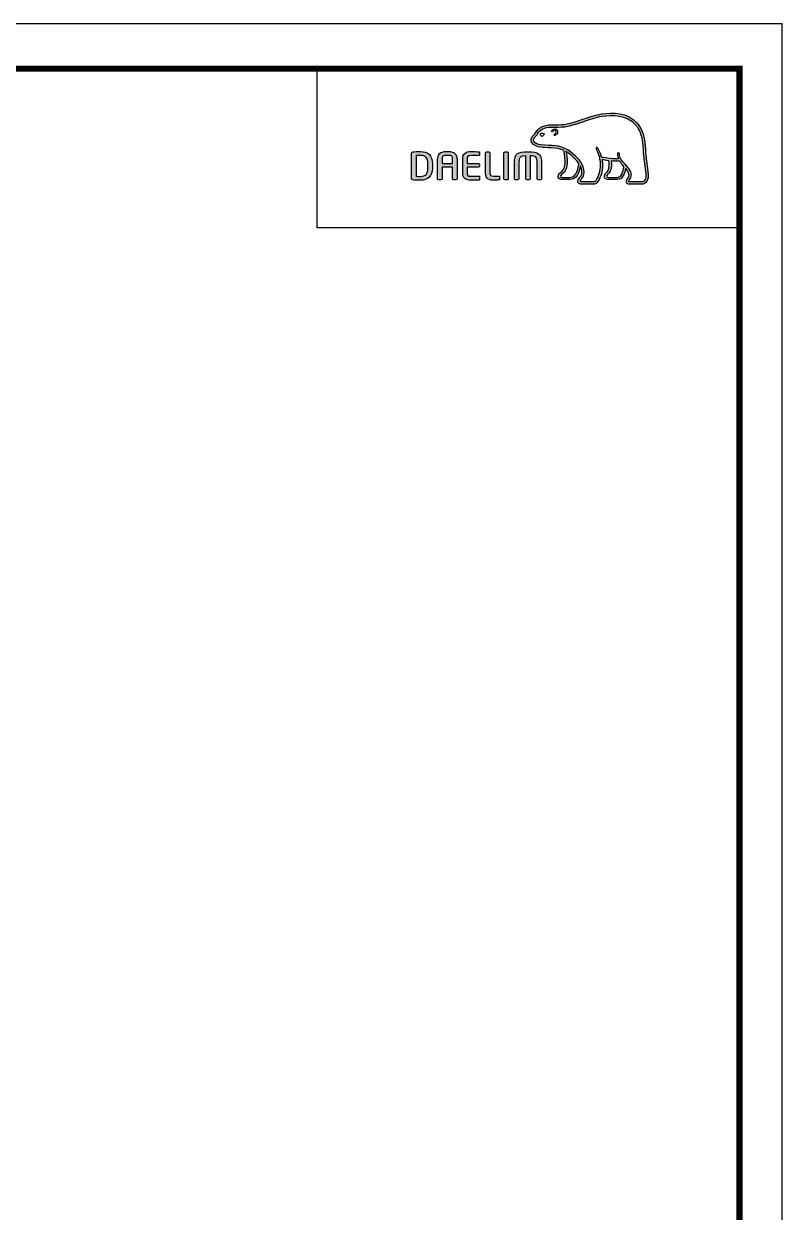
# Model space of a CAD drawing. Extents: x 2752 to 4118, y -1 to 999.
# Drawn here: x 3726 to 4118, y 386 to 999 of the extents above; entities that cross this region are included whole.
import ezdxf

# ---------------------------------------------------------------- set-up
doc = ezdxf.new("R2010")
doc.units = 0
doc.header["$LTSCALE"] = 10
doc.header["$MEASUREMENT"] = 0
doc.layers.get('0').update_dxf_attribs({"linetype": 'CONTINUOUS'})
doc.layers.add('레이어 1', color=7, linetype='CONTINUOUS')

msp = doc.modelspace()

# ---------------------------------------------------------------- hatches: boundary and pattern name
at = {"layer": '레이어 1'}
h = msp.add_hatch(color=5, dxfattribs=at)
h.dxf.hatch_style = 1
edge = h.paths.add_edge_path(flags=16)
edge.add_spline(control_points=[(4046.26, 918.43), (4045.67, 917.77), (4044.92, 917.77), (4044.89, 917.77), (4044.89, 917.77), (4038.9, 917.77), (4038.9, 917.77), (4038.68, 917.77), (4038.51, 917.82), (4038.41, 917.93), (4038.31, 918.02), (4038.27, 918.15), (4038.27, 918.32), (4038.27, 918.66), (4038.52, 918.97), (4038.78, 919.3), (4039.02, 919.61), (4039.25, 919.91), (4039.38, 920.27), (4039.71, 921.15), (4039.68, 922.09), (4039.28, 922.92), (4038.58, 924.42), (4037.53, 925.6), (4036.51, 926.74), (4036.51, 926.74), (4036.17, 927.12), (4036.17, 927.12), (4034.85, 928.59), (4033.48, 930.11), (4033.37, 932.18), (4033.35, 932.59), (4033.16, 932.83), (4032.9, 932.82), (4032.9, 932.82), (4032.51, 932.64), (4032.5, 932.64), (4032.4, 932.52), (4032.34, 932.35), (4032.34, 932.15), (4032.34, 932.15), (4032.34, 932.08), (4032.34, 932.08), (4032.4, 931.34), (4032.57, 930.6), (4032.89, 929.84), (4032.89, 929.84), (4032.92, 929.77), (4032.92, 929.77), (4032.92, 929.77), (4032.84, 929.76), (4032.84, 929.76), (4028.99, 929.61), (4025.23, 930.34), (4024.12, 930.6), (4023.44, 933.35), (4022.33, 935.17), (4022.28, 935.25), (4022.19, 935.39), (4022.06, 935.5), (4021.92, 935.54), (4021.92, 935.54), (4021.6, 935.49), (4021.56, 935.49), (4021.53, 935.45), (4021.48, 935.37), (4021.35, 935.2), (4021.35, 935.2), (4021.34, 935.07), (4021.34, 935.07), (4021.34, 935.07), (4021.44, 934.71), (4021.44, 934.71), (4021.52, 934.56), (4023.5, 931.11), (4023.5, 926.53), (4023.5, 923.7), (4022.75, 921.04), (4021.29, 918.61), (4020.94, 918.03), (4020.48, 917.77), (4019.79, 917.77), (4019.79, 917.77), (4013.89, 917.77), (4013.89, 917.77), (4013.7, 917.77), (4013.29, 917.91), (4013.29, 918.33), (4013.29, 918.57), (4013.51, 918.95), (4013.87, 919.36), (4016.33, 922.1), (4014.91, 926.37), (4012.55, 929.19), (4010.28, 931.91), (4006.56, 935.33), (4001.79, 936.18), (4000.1, 936.47), (3997.32, 936.64), (3995.07, 936.77), (3995.07, 936.77), (3992.8, 936.91), (3992.8, 936.91), (3991.64, 936.99), (3989.71, 937.71), (3989.13, 938.82), (3988.88, 939.28), (3988.91, 939.75), (3989.22, 940.28), (3989.41, 940.6), (3989.68, 940.88), (3990.02, 941.22), (3990.39, 941.6), (3990.78, 941.99), (3991.07, 942.5), (3991.07, 942.5), (3991.16, 942.66), (3991.16, 942.66), (3992.3, 944.84), (3994.65, 945.99), (3998.14, 946.09), (3998.14, 946.09), (4000.11, 946.11), (4000.11, 946.11), (4002.27, 946.12), (4004.73, 946.13), (4006.74, 946.57), (4009.57, 947.18), (4012.42, 948.15), (4014.92, 949), (4014.92, 949), (4015, 949.03), (4015, 949.03), (4018.1, 950.09), (4021.31, 951.18), (4024.59, 951.72), (4029.84, 952.59), (4037.04, 952.56), (4041.57, 947.47), (4043.67, 945.11), (4044.96, 941.87), (4045.4, 937.84), (4045.4, 937.84), (4045.39, 937.85), (4045.37, 937.86), (4045.41, 937.78), (4045.44, 937.33), (4045.63, 934.76), (4045.68, 933.53), (4045.74, 932.25), (4046.06, 929.88), (4046.06, 929.88), (4046.97, 921.96), (4046.97, 921.96), (4046.97, 921.96), (4047.03, 921), (4047.03, 921), (4047.03, 919.86), (4046.77, 919), (4046.26, 918.43)], knot_values=[0, 0, 0, 0, 1, 1, 1, 2, 2, 2, 3, 3, 3, 4, 4, 4, 5, 5, 5, 6, 6, 6, 7, 7, 7, 8, 8, 8, 9, 9, 9, 10, 10, 10, 11, 11, 11, 12, 12, 12, 13, 13, 13, 14, 14, 14, 15, 15, 15, 16, 16, 16, 17, 17, 17, 18, 18, 18, 19, 19, 19, 20, 20, 20, 21, 21, 21, 22, 22, 22, 23, 23, 23, 24, 24, 24, 25, 25, 25, 26, 26, 26, 27, 27, 27, 28, 28, 28, 29, 29, 29, 30, 30, 30, 31, 31, 31, 32, 32, 32, 33, 33, 33, 34, 34, 34, 35, 35, 35, 36, 36, 36, 37, 37, 37, 38, 38, 38, 39, 39, 39, 40, 40, 40, 41, 41, 41, 42, 42, 42, 43, 43, 43, 44, 44, 44, 45, 45, 45, 46, 46, 46, 47, 47, 47, 48, 48, 48, 49, 49, 49, 50, 50, 50, 51, 51, 51, 52, 52, 52, 53, 53, 53, 53], degree=3, periodic=0)
edge = h.paths.add_edge_path(flags=16)
edge.add_spline(control_points=[(4032.43, 920.14), (4032.43, 920.14), (4027.54, 920.14), (4027.54, 920.14), (4027.18, 920.14), (4026.9, 920.43), (4026.9, 920.8), (4026.9, 921.06), (4027.12, 921.38), (4027.33, 921.61), (4028.32, 922.56), (4029.34, 923.87), (4029.34, 926.35), (4029.34, 926.35), (4029.28, 927.48), (4029.28, 927.49), (4029.28, 927.49), (4029.1, 928.58), (4029.1, 928.58), (4029.1, 928.58), (4029.08, 928.65), (4029.08, 928.65), (4029.08, 928.65), (4029.16, 928.65), (4029.16, 928.65), (4030.07, 928.58), (4031.84, 928.48), (4033.53, 928.56), (4033.96, 927.88), (4034.65, 927), (4035.66, 925.83), (4035.62, 925.25), (4035.13, 920.14), (4032.43, 920.14)], knot_values=[0, 0, 0, 0, 1, 1, 1, 2, 2, 2, 3, 3, 3, 4, 4, 4, 5, 5, 5, 6, 6, 6, 7, 7, 7, 8, 8, 8, 9, 9, 9, 10, 10, 10, 11, 11, 11, 11], degree=3, periodic=0)
edge = h.paths.add_edge_path(flags=16)
edge.add_spline(control_points=[(4007.93, 920.14), (4007.93, 920.14), (4003.64, 920.14), (4003.64, 920.14), (4003.32, 920.14), (4002.97, 920.41), (4002.97, 920.8), (4002.97, 921.04), (4003.17, 921.33), (4003.54, 921.62), (4004.62, 922.49), (4006.26, 923.8), (4006.44, 927.41), (4006.44, 927.41), (4006.47, 928.39), (4006.47, 928.39), (4006.47, 929.93), (4006.12, 931.78), (4005.78, 933.44), (4005.78, 933.44), (4005.73, 933.6), (4005.73, 933.6), (4005.73, 933.6), (4005.87, 933.5), (4005.87, 933.5), (4006.51, 933.1), (4010.01, 930.73), (4012.49, 927.22), (4012.29, 925.57), (4011.35, 920.14), (4007.93, 920.14)], knot_values=[0, 0, 0, 0, 1, 1, 1, 2, 2, 2, 3, 3, 3, 4, 4, 4, 5, 5, 5, 6, 6, 6, 7, 7, 7, 8, 8, 8, 9, 9, 9, 10, 10, 10, 10], degree=3, periodic=0)
edge = h.paths.add_edge_path()
edge.add_spline(control_points=[(4048.18, 922.08), (4048.18, 922.09), (4047.27, 930.05), (4047.27, 930.05), (4046.94, 932.43), (4046.89, 933.69), (4046.85, 934.82), (4046.85, 934.82), (4046.62, 937.96), (4046.62, 937.96), (4046.14, 942.26), (4044.75, 945.73), (4042.48, 948.27), (4037.59, 953.77), (4029.94, 953.83), (4024.39, 952.92), (4020.98, 952.35), (4017.73, 951.24), (4014.58, 950.16), (4014.58, 950.16), (4014.48, 950.13), (4014.48, 950.13), (4012.02, 949.29), (4009.22, 948.33), (4006.48, 947.75), (4004.6, 947.35), (4002.24, 947.33), (4000.16, 947.32), (4000.16, 947.32), (3998.1, 947.29), (3998.1, 947.29), (3994.14, 947.2), (3991.44, 945.82), (3990.08, 943.22), (3990.08, 943.22), (3990.02, 943.11), (3990.02, 943.11), (3989.79, 942.71), (3989.46, 942.38), (3989.16, 942.08), (3988.83, 941.74), (3988.46, 941.37), (3988.17, 940.89), (3987.89, 940.41), (3987.74, 939.92), (3987.74, 939.43), (3987.74, 939.03), (3987.85, 938.63), (3988.05, 938.25), (3988.89, 936.66), (3991.29, 935.81), (3992.73, 935.7), (3992.73, 935.7), (3994.84, 935.57), (3994.89, 935.57), (3997, 935.45), (3999.89, 935.28), (4001.57, 934.98), (4002.56, 934.81), (4003.68, 934.45), (4004.71, 933.97), (4004.78, 933.7), (4005.32, 931.32), (4005.32, 928.39), (4005.32, 928.39), (4005.3, 927.46), (4005.3, 927.46), (4005.14, 924.37), (4003.8, 923.29), (4002.81, 922.5), (4002.71, 922.42), (4001.83, 921.69), (4001.77, 920.81), (4001.72, 920.32), (4001.86, 919.86), (4002.17, 919.54), (4002.49, 919.18), (4002.99, 919), (4003.64, 919), (4003.64, 919), (4007.93, 919), (4007.93, 919), (4011.13, 919), (4012.72, 922.46), (4013.2, 925.69), (4013.2, 925.69), (4013.21, 926.15), (4013.21, 926.15), (4013.21, 926.15), (4013.35, 925.92), (4013.35, 925.92), (4013.76, 925.01), (4014.01, 923.91), (4014.01, 923.09), (4014.01, 921.93), (4013.65, 920.92), (4012.97, 920.17), (4012.8, 920), (4011.94, 919.11), (4011.94, 918.22), (4011.94, 918.22), (4011.95, 918.07), (4011.95, 918.07), (4012.07, 917.03), (4012.92, 916.56), (4013.7, 916.56), (4013.7, 916.56), (4019.79, 916.56), (4019.79, 916.56), (4020.89, 916.56), (4021.77, 917.05), (4022.33, 917.99), (4023.88, 920.56), (4024.67, 923.35), (4024.67, 926.29), (4024.67, 927.21), (4024.58, 928.18), (4024.41, 929.2), (4024.41, 929.2), (4024.4, 929.28), (4024.4, 929.28), (4024.4, 929.28), (4024.48, 929.26), (4024.48, 929.26), (4025.21, 929.12), (4026.39, 928.92), (4027.85, 928.76), (4027.85, 928.76), (4027.89, 928.75), (4027.89, 928.75), (4027.89, 928.75), (4028.08, 927.64), (4028.08, 927.64), (4028.08, 927.64), (4028.13, 927.37), (4028.13, 927.37), (4028.13, 927.37), (4028.19, 926.38), (4028.19, 926.38), (4028.19, 924.01), (4027.11, 922.98), (4026.53, 922.43), (4026.52, 922.42), (4025.72, 921.6), (4025.63, 920.87), (4025.63, 920.87), (4025.6, 920.65), (4025.6, 920.65), (4025.6, 920.42), (4025.66, 919.97), (4026.06, 919.56), (4026.41, 919.19), (4026.96, 919), (4027.68, 919), (4027.68, 919), (4032.43, 919), (4032.43, 919), (4035.31, 919), (4036.17, 922.67), (4036.52, 924.72), (4036.52, 924.72), (4036.54, 924.93), (4036.54, 924.93), (4036.54, 924.93), (4036.65, 924.78), (4036.65, 924.78), (4037.32, 923.93), (4037.9, 922.99), (4038.18, 922.4), (4038.33, 922.09), (4038.41, 921.76), (4038.41, 921.42), (4038.41, 921.42), (4038.3, 920.73), (4038.3, 920.73), (4038.19, 920.36), (4037.94, 920.01), (4037.69, 919.68), (4037.32, 919.21), (4036.95, 918.71), (4036.95, 918.12), (4036.95, 918.12), (4036.98, 917.79), (4036.98, 917.79), (4037.15, 917), (4037.8, 916.56), (4038.79, 916.56), (4038.79, 916.56), (4044.88, 916.56), (4044.88, 916.56), (4045.02, 916.56), (4046.21, 916.59), (4047.14, 917.6), (4047.89, 918.4), (4048.25, 919.51), (4048.25, 920.98), (4048.25, 920.98), (4048.18, 922.08), (4048.18, 922.08)], knot_values=[0, 0, 0, 0, 1, 1, 1, 2, 2, 2, 3, 3, 3, 4, 4, 4, 5, 5, 5, 6, 6, 6, 7, 7, 7, 8, 8, 8, 9, 9, 9, 10, 10, 10, 11, 11, 11, 12, 12, 12, 13, 13, 13, 14, 14, 14, 15, 15, 15, 16, 16, 16, 17, 17, 17, 18, 18, 18, 19, 19, 19, 20, 20, 20, 21, 21, 21, 22, 22, 22, 23, 23, 23, 24, 24, 24, 25, 25, 25, 26, 26, 26, 27, 27, 27, 28, 28, 28, 29, 29, 29, 30, 30, 30, 31, 31, 31, 32, 32, 32, 33, 33, 33, 34, 34, 34, 35, 35, 35, 36, 36, 36, 37, 37, 37, 38, 38, 38, 39, 39, 39, 40, 40, 40, 41, 41, 41, 42, 42, 42, 43, 43, 43, 44, 44, 44, 45, 45, 45, 46, 46, 46, 47, 47, 47, 48, 48, 48, 49, 49, 49, 50, 50, 50, 51, 51, 51, 52, 52, 52, 53, 53, 53, 54, 54, 54, 55, 55, 55, 56, 56, 56, 57, 57, 57, 58, 58, 58, 59, 59, 59, 60, 60, 60, 61, 61, 61, 62, 62, 62, 63, 63, 63, 64, 64, 64, 65, 65, 65, 66, 66, 66, 66], degree=3, periodic=0)
edge = h.paths.add_edge_path(flags=0)
edge.add_spline(control_points=[(3992.62, 942.65), (3992.62, 942.65), (3993.51, 943.06), (3994.61, 942.63), (3994.61, 942.63), (3994.74, 942.57), (3994.57, 942.32), (3994.03, 941.6), (3993.51, 941.45), (3993.51, 941.45), (3993.51, 941.45), (3993.12, 941.31), (3992.91, 941.57), (3992.47, 942.08), (3992.46, 942.38), (3992.46, 942.38), (3992.46, 942.38), (3992.42, 942.6), (3992.62, 942.65)], knot_values=[0, 0, 0, 0, 1, 1, 1, 2, 2, 2, 3, 3, 3, 4, 4, 4, 5, 5, 5, 6, 6, 6, 6], degree=3, periodic=0)
edge = h.paths.add_edge_path(flags=0)
edge.add_spline(control_points=[(3998.48, 944.29), (3998.34, 944.14), (3998.33, 943.9), (3998.48, 943.77), (3998.61, 943.65), (3998.85, 943.68), (3998.98, 943.83), (3999.05, 943.9), (3999.78, 944.76), (4000.41, 944.32), (4000.64, 944.16), (4000.73, 943.92), (4000.7, 943.62), (4000.65, 943.14), (4000.23, 942.59), (3999.93, 942.4), (3999.77, 942.3), (3999.66, 942.08), (3999.74, 941.91), (3999.81, 941.74), (4000.03, 941.69), (4000.21, 941.77), (4000.74, 942.02), (4001.4, 942.86), (4001.49, 943.64), (4001.55, 944.19), (4001.3, 944.63), (4000.87, 944.93), (3999.93, 945.6), (3998.87, 944.71), (3998.48, 944.29)], knot_values=[0, 0, 0, 0, 1, 1, 1, 2, 2, 2, 3, 3, 3, 4, 4, 4, 5, 5, 5, 6, 6, 6, 7, 7, 7, 8, 8, 8, 9, 9, 9, 10, 10, 10, 10], degree=3, periodic=0)
edge = h.paths.add_edge_path(flags=0)
edge.add_spline(control_points=[(3998.36, 943.64), (3998.36, 943.64), (3998.36, 943.64), (3998.36, 943.64), (3998.36, 943.64), (3998.36, 943.64), (3998.36, 943.64)], knot_values=[0, 0, 0, 0, 1, 1, 1, 2, 2, 2, 2], degree=3, periodic=0)
h = msp.add_hatch(color=5, dxfattribs=at)
h.dxf.hatch_style = 2
edge = h.paths.add_edge_path()
edge.add_spline(control_points=[(3934.46, 924.8), (3934.46, 922.01), (3933.19, 920.66), (3930.58, 920.66), (3930.58, 920.66), (3928.79, 920.69), (3928.32, 920.7), (3928.32, 920.7), (3928.32, 931.37), (3928.32, 931.37), (3929.25, 931.46), (3930.56, 931.47), (3930.58, 931.47), (3933.26, 931.47), (3934.46, 930.2), (3934.46, 927.34), (3934.46, 927.34), (3934.46, 924.8), (3934.46, 924.8)], knot_values=[0, 0, 0, 0, 1, 1, 1, 2, 2, 2, 3, 3, 3, 4, 4, 4, 5, 5, 5, 6, 6, 6, 6], degree=3, periodic=0)
edge = h.paths.add_edge_path()
edge.add_spline(control_points=[(3930.58, 933.48), (3929.13, 933.48), (3927.25, 933.39), (3926.63, 933.29), (3926.24, 933.22), (3926, 932.93), (3926, 932.55), (3926, 932.55), (3926, 919.58), (3926, 919.58), (3926, 919.18), (3926.25, 918.9), (3926.65, 918.85), (3927.23, 918.75), (3929.11, 918.66), (3930.58, 918.66), (3934.62, 918.66), (3936.76, 920.78), (3936.76, 924.8), (3936.76, 924.8), (3936.76, 927.34), (3936.76, 927.34), (3936.76, 931.36), (3934.62, 933.48), (3930.58, 933.48)], knot_values=[0, 0, 0, 0, 1, 1, 1, 2, 2, 2, 3, 3, 3, 4, 4, 4, 5, 5, 5, 6, 6, 6, 7, 7, 7, 8, 8, 8, 8], degree=3, periodic=0)
h = msp.add_hatch(color=5, dxfattribs=at)
h.dxf.hatch_style = 2
edge = h.paths.add_edge_path()
edge.add_spline(control_points=[(3947.2, 927.36), (3947.2, 927.36), (3941.75, 927.36), (3941.75, 927.36), (3941.75, 927.56), (3941.75, 929.3), (3941.75, 929.3), (3941.75, 931.12), (3942.29, 931.43), (3943.91, 931.43), (3943.91, 931.43), (3945.04, 931.43), (3945.04, 931.43), (3946.66, 931.43), (3947.2, 931.12), (3947.2, 929.3), (3947.2, 929.3), (3947.2, 927.56), (3947.2, 927.36)], knot_values=[0, 0, 0, 0, 1, 1, 1, 2, 2, 2, 3, 3, 3, 4, 4, 4, 5, 5, 5, 6, 6, 6, 6], degree=3, periodic=0)
edge = h.paths.add_edge_path()
edge.add_spline(control_points=[(3945.04, 933.48), (3945.04, 933.48), (3943.91, 933.48), (3943.91, 933.48), (3940.82, 933.48), (3939.44, 932.19), (3939.44, 929.3), (3939.44, 929.3), (3939.44, 919.43), (3939.44, 919.43), (3939.44, 919.09), (3939.72, 918.79), (3940.05, 918.79), (3940.05, 918.79), (3941.13, 918.79), (3941.13, 918.79), (3941.52, 918.79), (3941.75, 919.12), (3941.75, 919.43), (3941.75, 919.43), (3941.75, 925.11), (3941.75, 925.33), (3941.75, 925.33), (3947.2, 925.33), (3947.2, 925.33), (3947.2, 925.11), (3947.2, 919.43), (3947.2, 919.43), (3947.2, 919.08), (3947.48, 918.79), (3947.83, 918.79), (3947.83, 918.79), (3948.89, 918.79), (3948.89, 918.79), (3949.27, 918.79), (3949.52, 919.12), (3949.52, 919.43), (3949.52, 919.43), (3949.52, 929.3), (3949.52, 929.3), (3949.52, 932.19), (3948.14, 933.48), (3945.04, 933.48)], knot_values=[0, 0, 0, 0, 1, 1, 1, 2, 2, 2, 3, 3, 3, 4, 4, 4, 5, 5, 5, 6, 6, 6, 7, 7, 7, 8, 8, 8, 9, 9, 9, 10, 10, 10, 11, 11, 11, 12, 12, 12, 13, 13, 13, 14, 14, 14, 14], degree=3, periodic=0)
h = msp.add_hatch(color=5, dxfattribs=at)
h.dxf.hatch_style = 2
edge = h.paths.add_edge_path()
edge.add_spline(control_points=[(3952.45, 929.7), (3952.45, 929.7), (3952.45, 922.44), (3952.45, 922.44), (3952.45, 919.89), (3953.9, 918.66), (3956.89, 918.66), (3958.21, 918.66), (3960.01, 918.68), (3960.72, 918.75), (3960.71, 918.75), (3961.07, 918.79), (3961.07, 918.79), (3961.07, 918.79), (3961.18, 918.8), (3961.18, 918.8), (3961.18, 918.8), (3961.18, 920.74), (3961.18, 920.74), (3961.18, 920.74), (3956.91, 920.74), (3956.91, 920.74), (3954.77, 920.74), (3954.77, 921.34), (3954.77, 922.44), (3954.77, 922.44), (3954.77, 925.13), (3954.77, 925.34), (3954.99, 925.34), (3960.51, 925.34), (3960.51, 925.34), (3960.87, 925.34), (3961.16, 925.63), (3961.16, 925.98), (3961.16, 925.98), (3961.16, 926.7), (3961.16, 926.7), (3961.16, 927.06), (3960.87, 927.34), (3960.51, 927.34), (3960.51, 927.34), (3954.99, 927.34), (3954.77, 927.34), (3954.77, 927.55), (3954.77, 929.7), (3954.77, 929.7), (3954.77, 930.8), (3954.77, 931.4), (3956.91, 931.4), (3956.91, 931.4), (3961.17, 931.38), (3961.17, 931.38), (3961.17, 931.38), (3961.17, 933.31), (3961.17, 933.31), (3961.17, 933.31), (3960.72, 933.36), (3960.72, 933.36), (3959.88, 933.44), (3957.96, 933.48), (3956.89, 933.48), (3953.9, 933.48), (3952.45, 932.24), (3952.45, 929.7)], knot_values=[0, 0, 0, 0, 1, 1, 1, 2, 2, 2, 3, 3, 3, 4, 4, 4, 5, 5, 5, 6, 6, 6, 7, 7, 7, 8, 8, 8, 9, 9, 9, 10, 10, 10, 11, 11, 11, 12, 12, 12, 13, 13, 13, 14, 14, 14, 15, 15, 15, 16, 16, 16, 17, 17, 17, 18, 18, 18, 19, 19, 19, 20, 20, 20, 21, 21, 21, 21], degree=3, periodic=0)
h = msp.add_hatch(color=5, dxfattribs=at)
h.dxf.hatch_style = 2
edge = h.paths.add_edge_path()
edge.add_spline(control_points=[(3964.88, 933.34), (3964.52, 933.34), (3964.22, 933.05), (3964.22, 932.7), (3964.22, 932.7), (3964.22, 922.44), (3964.22, 922.44), (3964.22, 919.09), (3966.5, 918.66), (3968.49, 918.66), (3969.95, 918.66), (3970.33, 918.72), (3970.76, 918.79), (3970.76, 918.79), (3971.01, 918.83), (3971.01, 918.83), (3971.01, 918.83), (3971.34, 918.87), (3971.34, 918.87), (3971.34, 918.87), (3971.44, 918.89), (3971.44, 918.89), (3971.44, 918.89), (3971.44, 920.74), (3971.44, 920.74), (3971.44, 920.74), (3968.51, 920.74), (3968.51, 920.74), (3966.53, 920.74), (3966.53, 921.49), (3966.53, 922.21), (3966.53, 922.21), (3966.53, 932.7), (3966.53, 932.7), (3966.53, 933.05), (3966.23, 933.34), (3965.88, 933.34), (3965.88, 933.34), (3964.88, 933.34), (3964.88, 933.34)], knot_values=[0, 0, 0, 0, 1, 1, 1, 2, 2, 2, 3, 3, 3, 4, 4, 4, 5, 5, 5, 6, 6, 6, 7, 7, 7, 8, 8, 8, 9, 9, 9, 10, 10, 10, 11, 11, 11, 12, 12, 12, 13, 13, 13, 13], degree=3, periodic=0)
h = msp.add_hatch(color=5, dxfattribs=at)
h.dxf.hatch_style = 2
edge = h.paths.add_edge_path()
edge.add_spline(control_points=[(3974.31, 933.34), (3973.92, 933.34), (3973.69, 933.03), (3973.69, 932.72), (3973.69, 932.72), (3973.69, 919.43), (3973.69, 919.43), (3973.69, 919.08), (3973.97, 918.79), (3974.31, 918.79), (3974.31, 918.79), (3975.38, 918.79), (3975.38, 918.79), (3975.77, 918.79), (3976, 919.12), (3976, 919.43), (3976, 919.43), (3976, 932.72), (3976, 932.72), (3976, 933.07), (3975.73, 933.34), (3975.38, 933.34), (3975.38, 933.34), (3974.31, 933.34), (3974.31, 933.34)], knot_values=[0, 0, 0, 0, 1, 1, 1, 2, 2, 2, 3, 3, 3, 4, 4, 4, 5, 5, 5, 6, 6, 6, 7, 7, 7, 8, 8, 8, 8], degree=3, periodic=0)
h = msp.add_hatch(color=5, dxfattribs=at)
h.dxf.hatch_style = 2
edge = h.paths.add_edge_path()
edge.add_spline(control_points=[(3979.11, 927.61), (3979.11, 927.61), (3979.11, 919.43), (3979.11, 919.43), (3979.11, 919.08), (3979.39, 918.79), (3979.73, 918.79), (3979.73, 918.79), (3980.82, 918.79), (3980.82, 918.79), (3981.21, 918.79), (3981.44, 919.12), (3981.44, 919.43), (3981.44, 919.43), (3981.44, 927.41), (3981.44, 927.41), (3981.44, 930.92), (3982.03, 931.27), (3985.01, 931.27), (3985.01, 931.06), (3985.01, 919.43), (3985.01, 919.43), (3985.01, 919.07), (3985.27, 918.79), (3985.62, 918.79), (3985.62, 918.79), (3986.7, 918.79), (3986.7, 918.79), (3987.08, 918.79), (3987.31, 919.12), (3987.31, 919.43), (3987.31, 919.43), (3987.31, 931.02), (3987.31, 931.25), (3988.7, 931.25), (3989.68, 931.13), (3990.21, 930.6), (3990.77, 930.05), (3990.88, 929.01), (3990.88, 927.41), (3990.88, 927.41), (3990.88, 919.43), (3990.88, 919.43), (3990.88, 919.09), (3991.16, 918.79), (3991.5, 918.79), (3991.5, 918.79), (3992.6, 918.79), (3992.6, 918.79), (3992.98, 918.79), (3993.21, 919.12), (3993.21, 919.43), (3993.21, 919.43), (3993.21, 927.61), (3993.21, 927.61), (3993.21, 932.57), (3991.46, 933.41), (3986.17, 933.41), (3980.87, 933.41), (3979.11, 932.57), (3979.11, 927.61)], knot_values=[0, 0, 0, 0, 1, 1, 1, 2, 2, 2, 3, 3, 3, 4, 4, 4, 5, 5, 5, 6, 6, 6, 7, 7, 7, 8, 8, 8, 9, 9, 9, 10, 10, 10, 11, 11, 11, 12, 12, 12, 13, 13, 13, 14, 14, 14, 15, 15, 15, 16, 16, 16, 17, 17, 17, 18, 18, 18, 19, 19, 19, 20, 20, 20, 20], degree=3, periodic=0)

# ---------------------------------------------------------------- linework, layer by layer
at = {"color": 5, "ltscale": 0.5}
msp.add_line((3877.24, 894.05), (3877.24, 976.24), dxfattribs=at)
at = {"color": 5}
msp.add_line((4007.74, 919), (4007.74, 919), dxfattribs=at)
at = {"color": 5, "ltscale": 40}
msp.add_line((4095.45, 894.05), (3877.24, 894.05), dxfattribs=at)
at = {"ltscale": 0.5}
msp.add_lwpolyline([(2752.18, -0.96), (4117.54, -0.96), (4117.54, 999.46), (2752.18, 999.46)], close=True, dxfattribs=at)
at = {"color": 5, "linetype": 'ByBlock', "lineweight": 200, "const_width": 3.15}
msp.add_lwpolyline([(2774.13, 41.87), (4095.45, 41.87), (4095.45, 976.24), (2774.13, 976.24)], close=True, dxfattribs=at)
at = {"layer": '레이어 1', "color": 5}
for points, knots in [([(4048.18, 922.08), (4048.18, 922.09), (4047.27, 930.05), (4047.27, 930.05), (4046.94, 932.43), (4046.89, 933.69), (4046.85, 934.82), (4046.85, 934.82), (4046.62, 937.96), (4046.62, 937.96), (4046.14, 942.26), (4044.75, 945.73), (4042.48, 948.27), (4037.59, 953.77), (4029.94, 953.83), (4024.39, 952.92), (4020.98, 952.35), (4017.73, 951.24), (4014.58, 950.16), (4014.58, 950.16), (4014.48, 950.13), (4014.48, 950.13), (4012.02, 949.29), (4009.22, 948.33), (4006.48, 947.75), (4004.6, 947.35), (4002.24, 947.33), (4000.16, 947.32), (4000.16, 947.32), (3998.1, 947.29), (3998.1, 947.29), (3994.14, 947.2), (3991.44, 945.82), (3990.08, 943.22), (3990.08, 943.22), (3990.02, 943.11), (3990.02, 943.11), (3989.79, 942.71), (3989.46, 942.38), (3989.16, 942.08), (3988.83, 941.74), (3988.46, 941.37), (3988.17, 940.89), (3987.89, 940.41), (3987.74, 939.92), (3987.74, 939.43), (3987.74, 939.03), (3987.85, 938.63), (3988.05, 938.25), (3988.89, 936.66), (3991.29, 935.81), (3992.73, 935.7), (3992.73, 935.7), (3994.84, 935.57), (3994.89, 935.57), (3997, 935.45), (3999.89, 935.28), (4001.57, 934.98), (4002.56, 934.81), (4003.68, 934.45), (4004.71, 933.97), (4004.78, 933.7), (4005.32, 931.32), (4005.32, 928.39), (4005.32, 928.39), (4005.3, 927.46), (4005.3, 927.46), (4005.14, 924.37), (4003.8, 923.29), (4002.81, 922.5), (4002.71, 922.42), (4001.83, 921.69), (4001.77, 920.81), (4001.72, 920.32), (4001.86, 919.86), (4002.17, 919.54), (4002.49, 919.18), (4002.99, 919), (4003.64, 919), (4003.64, 919), (4007.93, 919), (4007.93, 919), (4011.13, 919), (4012.72, 922.46), (4013.2, 925.69), (4013.2, 925.69), (4013.21, 926.15), (4013.21, 926.15), (4013.21, 926.15), (4013.35, 925.92), (4013.35, 925.92), (4013.76, 925.01), (4014.01, 923.91), (4014.01, 923.09), (4014.01, 921.93), (4013.65, 920.92), (4012.97, 920.17), (4012.8, 920), (4011.94, 919.11), (4011.94, 918.22), (4011.94, 918.22), (4011.95, 918.07), (4011.95, 918.07), (4012.07, 917.03), (4012.92, 916.56), (4013.7, 916.56), (4013.7, 916.56), (4019.79, 916.56), (4019.79, 916.56), (4020.89, 916.56), (4021.77, 917.05), (4022.33, 917.99), (4023.88, 920.56), (4024.67, 923.35), (4024.67, 926.29), (4024.67, 927.21), (4024.58, 928.18), (4024.41, 929.2), (4024.41, 929.2), (4024.4, 929.28), (4024.4, 929.28), (4024.4, 929.28), (4024.48, 929.26), (4024.48, 929.26), (4025.21, 929.12), (4026.39, 928.92), (4027.85, 928.76), (4027.85, 928.76), (4027.89, 928.75), (4027.89, 928.75), (4027.89, 928.75), (4028.08, 927.64), (4028.08, 927.64), (4028.08, 927.64), (4028.13, 927.37), (4028.13, 927.37), (4028.13, 927.37), (4028.19, 926.38), (4028.19, 926.38), (4028.19, 924.01), (4027.11, 922.98), (4026.53, 922.43), (4026.52, 922.42), (4025.72, 921.6), (4025.63, 920.87), (4025.63, 920.87), (4025.6, 920.65), (4025.6, 920.65), (4025.6, 920.42), (4025.66, 919.97), (4026.06, 919.56), (4026.41, 919.19), (4026.96, 919), (4027.68, 919), (4027.68, 919), (4032.43, 919), (4032.43, 919), (4035.31, 919), (4036.17, 922.67), (4036.52, 924.72), (4036.52, 924.72), (4036.54, 924.93), (4036.54, 924.93), (4036.54, 924.93), (4036.65, 924.78), (4036.65, 924.78), (4037.32, 923.93), (4037.9, 922.99), (4038.18, 922.4), (4038.33, 922.09), (4038.41, 921.76), (4038.41, 921.42), (4038.41, 921.42), (4038.3, 920.73), (4038.3, 920.73), (4038.19, 920.36), (4037.94, 920.01), (4037.69, 919.68), (4037.32, 919.21), (4036.95, 918.71), (4036.95, 918.12), (4036.95, 918.12), (4036.98, 917.79), (4036.98, 917.79), (4037.15, 917), (4037.8, 916.56), (4038.79, 916.56), (4038.79, 916.56), (4044.88, 916.56), (4044.88, 916.56), (4045.02, 916.56), (4046.21, 916.59), (4047.14, 917.6), (4047.89, 918.4), (4048.25, 919.51), (4048.25, 920.98), (4048.25, 920.98), (4048.18, 922.08), (4048.18, 922.08)], [0, 0, 0, 0, 1, 1, 1, 2, 2, 2, 3, 3, 3, 4, 4, 4, 5, 5, 5, 6, 6, 6, 7, 7, 7, 8, 8, 8, 9, 9, 9, 10, 10, 10, 11, 11, 11, 12, 12, 12, 13, 13, 13, 14, 14, 14, 15, 15, 15, 16, 16, 16, 17, 17, 17, 18, 18, 18, 19, 19, 19, 20, 20, 20, 21, 21, 21, 22, 22, 22, 23, 23, 23, 24, 24, 24, 25, 25, 25, 26, 26, 26, 27, 27, 27, 28, 28, 28, 29, 29, 29, 30, 30, 30, 31, 31, 31, 32, 32, 32, 33, 33, 33, 34, 34, 34, 35, 35, 35, 36, 36, 36, 37, 37, 37, 38, 38, 38, 39, 39, 39, 40, 40, 40, 41, 41, 41, 42, 42, 42, 43, 43, 43, 44, 44, 44, 45, 45, 45, 46, 46, 46, 47, 47, 47, 48, 48, 48, 49, 49, 49, 50, 50, 50, 51, 51, 51, 52, 52, 52, 53, 53, 53, 54, 54, 54, 55, 55, 55, 56, 56, 56, 57, 57, 57, 58, 58, 58, 59, 59, 59, 60, 60, 60, 61, 61, 61, 62, 62, 62, 63, 63, 63, 64, 64, 64, 65, 65, 65, 66, 66, 66, 66]), ([(3998.48, 944.29), (3998.34, 944.14), (3998.33, 943.9), (3998.48, 943.77), (3998.61, 943.65), (3998.85, 943.68), (3998.98, 943.83), (3999.05, 943.9), (3999.78, 944.76), (4000.41, 944.32), (4000.64, 944.16), (4000.73, 943.92), (4000.7, 943.62), (4000.65, 943.14), (4000.23, 942.59), (3999.93, 942.4), (3999.77, 942.3), (3999.66, 942.08), (3999.74, 941.91), (3999.81, 941.74), (4000.03, 941.69), (4000.21, 941.77), (4000.74, 942.02), (4001.4, 942.86), (4001.49, 943.64), (4001.55, 944.19), (4001.3, 944.63), (4000.87, 944.93), (3999.93, 945.6), (3998.87, 944.71), (3998.48, 944.29)], [0, 0, 0, 0, 1, 1, 1, 2, 2, 2, 3, 3, 3, 4, 4, 4, 5, 5, 5, 6, 6, 6, 7, 7, 7, 8, 8, 8, 9, 9, 9, 10, 10, 10, 10]), ([(3992.62, 942.65), (3992.62, 942.65), (3993.51, 943.06), (3994.61, 942.63), (3994.61, 942.63), (3994.74, 942.57), (3994.57, 942.32), (3994.03, 941.6), (3993.51, 941.45), (3993.51, 941.45), (3993.51, 941.45), (3993.12, 941.31), (3992.91, 941.57), (3992.47, 942.08), (3992.46, 942.38), (3992.46, 942.38), (3992.46, 942.38), (3992.42, 942.6), (3992.62, 942.65)], [0, 0, 0, 0, 1, 1, 1, 2, 2, 2, 3, 3, 3, 4, 4, 4, 5, 5, 5, 6, 6, 6, 6]), ([(3998.36, 943.64), (3998.36, 943.64), (3998.36, 943.64), (3998.36, 943.64), (3998.36, 943.64), (3998.36, 943.64), (3998.36, 943.64)], [0, 0, 0, 0, 1, 1, 1, 2, 2, 2, 2]), ([(3930.58, 933.48), (3929.13, 933.48), (3927.25, 933.39), (3926.63, 933.29), (3926.24, 933.22), (3926, 932.93), (3926, 932.55), (3926, 932.55), (3926, 919.58), (3926, 919.58), (3926, 919.18), (3926.25, 918.9), (3926.65, 918.85), (3927.23, 918.75), (3929.11, 918.66), (3930.58, 918.66), (3934.62, 918.66), (3936.76, 920.78), (3936.76, 924.8), (3936.76, 924.8), (3936.76, 927.34), (3936.76, 927.34), (3936.76, 931.36), (3934.62, 933.48), (3930.58, 933.48)], [0, 0, 0, 0, 1, 1, 1, 2, 2, 2, 3, 3, 3, 4, 4, 4, 5, 5, 5, 6, 6, 6, 7, 7, 7, 8, 8, 8, 8]), ([(3945.04, 933.48), (3945.04, 933.48), (3943.91, 933.48), (3943.91, 933.48), (3940.82, 933.48), (3939.44, 932.19), (3939.44, 929.3), (3939.44, 929.3), (3939.44, 919.43), (3939.44, 919.43), (3939.44, 919.09), (3939.72, 918.79), (3940.05, 918.79), (3940.05, 918.79), (3941.13, 918.79), (3941.13, 918.79), (3941.52, 918.79), (3941.75, 919.12), (3941.75, 919.43), (3941.75, 919.43), (3941.75, 925.11), (3941.75, 925.33), (3941.75, 925.33), (3947.2, 925.33), (3947.2, 925.33), (3947.2, 925.11), (3947.2, 919.43), (3947.2, 919.43), (3947.2, 919.08), (3947.48, 918.79), (3947.83, 918.79), (3947.83, 918.79), (3948.89, 918.79), (3948.89, 918.79), (3949.27, 918.79), (3949.52, 919.12), (3949.52, 919.43), (3949.52, 919.43), (3949.52, 929.3), (3949.52, 929.3), (3949.52, 932.19), (3948.14, 933.48), (3945.04, 933.48)], [0, 0, 0, 0, 1, 1, 1, 2, 2, 2, 3, 3, 3, 4, 4, 4, 5, 5, 5, 6, 6, 6, 7, 7, 7, 8, 8, 8, 9, 9, 9, 10, 10, 10, 11, 11, 11, 12, 12, 12, 13, 13, 13, 14, 14, 14, 14]), ([(3952.45, 929.7), (3952.45, 929.7), (3952.45, 922.44), (3952.45, 922.44), (3952.45, 919.89), (3953.9, 918.66), (3956.89, 918.66), (3958.21, 918.66), (3960.01, 918.68), (3960.72, 918.75), (3960.71, 918.75), (3961.07, 918.79), (3961.07, 918.79), (3961.07, 918.79), (3961.18, 918.8), (3961.18, 918.8), (3961.18, 918.8), (3961.18, 920.74), (3961.18, 920.74), (3961.18, 920.74), (3956.91, 920.74), (3956.91, 920.74), (3954.77, 920.74), (3954.77, 921.34), (3954.77, 922.44), (3954.77, 922.44), (3954.77, 925.13), (3954.77, 925.34), (3954.99, 925.34), (3960.51, 925.34), (3960.51, 925.34), (3960.87, 925.34), (3961.16, 925.63), (3961.16, 925.98), (3961.16, 925.98), (3961.16, 926.7), (3961.16, 926.7), (3961.16, 927.06), (3960.87, 927.34), (3960.51, 927.34), (3960.51, 927.34), (3954.99, 927.34), (3954.77, 927.34), (3954.77, 927.55), (3954.77, 929.7), (3954.77, 929.7), (3954.77, 930.8), (3954.77, 931.4), (3956.91, 931.4), (3956.91, 931.4), (3961.17, 931.38), (3961.17, 931.38), (3961.17, 931.38), (3961.17, 933.31), (3961.17, 933.31), (3961.17, 933.31), (3960.72, 933.36), (3960.72, 933.36), (3959.88, 933.44), (3957.96, 933.48), (3956.89, 933.48), (3953.9, 933.48), (3952.45, 932.24), (3952.45, 929.7)], [0, 0, 0, 0, 1, 1, 1, 2, 2, 2, 3, 3, 3, 4, 4, 4, 5, 5, 5, 6, 6, 6, 7, 7, 7, 8, 8, 8, 9, 9, 9, 10, 10, 10, 11, 11, 11, 12, 12, 12, 13, 13, 13, 14, 14, 14, 15, 15, 15, 16, 16, 16, 17, 17, 17, 18, 18, 18, 19, 19, 19, 20, 20, 20, 21, 21, 21, 21]), ([(3964.88, 933.34), (3964.52, 933.34), (3964.22, 933.05), (3964.22, 932.7), (3964.22, 932.7), (3964.22, 922.44), (3964.22, 922.44), (3964.22, 919.09), (3966.5, 918.66), (3968.49, 918.66), (3969.95, 918.66), (3970.33, 918.72), (3970.76, 918.79), (3970.76, 918.79), (3971.01, 918.83), (3971.01, 918.83), (3971.01, 918.83), (3971.34, 918.87), (3971.34, 918.87), (3971.34, 918.87), (3971.44, 918.89), (3971.44, 918.89), (3971.44, 918.89), (3971.44, 920.74), (3971.44, 920.74), (3971.44, 920.74), (3968.51, 920.74), (3968.51, 920.74), (3966.53, 920.74), (3966.53, 921.49), (3966.53, 922.21), (3966.53, 922.21), (3966.53, 932.7), (3966.53, 932.7), (3966.53, 933.05), (3966.23, 933.34), (3965.88, 933.34), (3965.88, 933.34), (3964.88, 933.34), (3964.88, 933.34)], [0, 0, 0, 0, 1, 1, 1, 2, 2, 2, 3, 3, 3, 4, 4, 4, 5, 5, 5, 6, 6, 6, 7, 7, 7, 8, 8, 8, 9, 9, 9, 10, 10, 10, 11, 11, 11, 12, 12, 12, 13, 13, 13, 13]), ([(3974.31, 933.34), (3973.92, 933.34), (3973.69, 933.03), (3973.69, 932.72), (3973.69, 932.72), (3973.69, 919.43), (3973.69, 919.43), (3973.69, 919.08), (3973.97, 918.79), (3974.31, 918.79), (3974.31, 918.79), (3975.38, 918.79), (3975.38, 918.79), (3975.77, 918.79), (3976, 919.12), (3976, 919.43), (3976, 919.43), (3976, 932.72), (3976, 932.72), (3976, 933.07), (3975.73, 933.34), (3975.38, 933.34), (3975.38, 933.34), (3974.31, 933.34), (3974.31, 933.34)], [0, 0, 0, 0, 1, 1, 1, 2, 2, 2, 3, 3, 3, 4, 4, 4, 5, 5, 5, 6, 6, 6, 7, 7, 7, 8, 8, 8, 8]), ([(3979.11, 927.61), (3979.11, 927.61), (3979.11, 919.43), (3979.11, 919.43), (3979.11, 919.08), (3979.39, 918.79), (3979.73, 918.79), (3979.73, 918.79), (3980.82, 918.79), (3980.82, 918.79), (3981.21, 918.79), (3981.44, 919.12), (3981.44, 919.43), (3981.44, 919.43), (3981.44, 927.41), (3981.44, 927.41), (3981.44, 930.92), (3982.03, 931.27), (3985.01, 931.27), (3985.01, 931.06), (3985.01, 919.43), (3985.01, 919.43), (3985.01, 919.07), (3985.27, 918.79), (3985.62, 918.79), (3985.62, 918.79), (3986.7, 918.79), (3986.7, 918.79), (3987.08, 918.79), (3987.31, 919.12), (3987.31, 919.43), (3987.31, 919.43), (3987.31, 931.02), (3987.31, 931.25), (3988.7, 931.25), (3989.68, 931.13), (3990.21, 930.6), (3990.77, 930.05), (3990.88, 929.01), (3990.88, 927.41), (3990.88, 927.41), (3990.88, 919.43), (3990.88, 919.43), (3990.88, 919.09), (3991.16, 918.79), (3991.5, 918.79), (3991.5, 918.79), (3992.6, 918.79), (3992.6, 918.79), (3992.98, 918.79), (3993.21, 919.12), (3993.21, 919.43), (3993.21, 919.43), (3993.21, 927.61), (3993.21, 927.61), (3993.21, 932.57), (3991.46, 933.41), (3986.17, 933.41), (3980.87, 933.41), (3979.11, 932.57), (3979.11, 927.61)], [0, 0, 0, 0, 1, 1, 1, 2, 2, 2, 3, 3, 3, 4, 4, 4, 5, 5, 5, 6, 6, 6, 7, 7, 7, 8, 8, 8, 9, 9, 9, 10, 10, 10, 11, 11, 11, 12, 12, 12, 13, 13, 13, 14, 14, 14, 15, 15, 15, 16, 16, 16, 17, 17, 17, 18, 18, 18, 19, 19, 19, 20, 20, 20, 20]), ([(4007.93, 920.14), (4007.93, 920.14), (4003.64, 920.14), (4003.64, 920.14), (4003.32, 920.14), (4002.97, 920.41), (4002.97, 920.8), (4002.97, 921.04), (4003.17, 921.33), (4003.54, 921.62), (4004.62, 922.49), (4006.26, 923.8), (4006.44, 927.41), (4006.44, 927.41), (4006.47, 928.39), (4006.47, 928.39), (4006.47, 929.93), (4006.12, 931.78), (4005.78, 933.44), (4005.78, 933.44), (4005.73, 933.6), (4005.73, 933.6), (4005.73, 933.6), (4005.87, 933.5), (4005.87, 933.5), (4006.51, 933.1), (4010.01, 930.73), (4012.49, 927.22), (4012.29, 925.57), (4011.35, 920.14), (4007.93, 920.14)], [0, 0, 0, 0, 1, 1, 1, 2, 2, 2, 3, 3, 3, 4, 4, 4, 5, 5, 5, 6, 6, 6, 7, 7, 7, 8, 8, 8, 9, 9, 9, 10, 10, 10, 10]), ([(4021.44, 934.71), (4021.52, 934.56), (4023.5, 931.11), (4023.5, 926.53), (4023.5, 923.7), (4022.75, 921.04), (4021.29, 918.61)], [24, 24, 24, 24, 25, 25, 25, 26, 26, 26, 26]), ([(3934.46, 924.8), (3934.46, 922.01), (3933.19, 920.66), (3930.58, 920.66), (3930.58, 920.66), (3928.79, 920.69), (3928.32, 920.7), (3928.32, 920.7), (3928.32, 931.37), (3928.32, 931.37), (3929.25, 931.46), (3930.56, 931.47), (3930.58, 931.47), (3933.26, 931.47), (3934.46, 930.2), (3934.46, 927.34), (3934.46, 927.34), (3934.46, 924.8), (3934.46, 924.8)], [0, 0, 0, 0, 1, 1, 1, 2, 2, 2, 3, 3, 3, 4, 4, 4, 5, 5, 5, 6, 6, 6, 6]), ([(3947.2, 927.36), (3947.2, 927.36), (3941.75, 927.36), (3941.75, 927.36), (3941.75, 927.56), (3941.75, 929.3), (3941.75, 929.3), (3941.75, 931.12), (3942.29, 931.43), (3943.91, 931.43), (3943.91, 931.43), (3945.04, 931.43), (3945.04, 931.43), (3946.66, 931.43), (3947.2, 931.12), (3947.2, 929.3), (3947.2, 929.3), (3947.2, 927.56), (3947.2, 927.36)], [0, 0, 0, 0, 1, 1, 1, 2, 2, 2, 3, 3, 3, 4, 4, 4, 5, 5, 5, 6, 6, 6, 6]), ([(4032.43, 920.14), (4032.43, 920.14), (4027.54, 920.14), (4027.54, 920.14), (4027.18, 920.14), (4026.9, 920.43), (4026.9, 920.8), (4026.9, 921.06), (4027.12, 921.38), (4027.33, 921.61), (4028.32, 922.56), (4029.34, 923.87), (4029.34, 926.35), (4029.34, 926.35), (4029.28, 927.48), (4029.28, 927.49), (4029.28, 927.49), (4029.1, 928.58), (4029.1, 928.58), (4029.1, 928.58), (4029.08, 928.65), (4029.08, 928.65), (4029.08, 928.65), (4029.16, 928.65), (4029.16, 928.65), (4030.07, 928.58), (4031.84, 928.48), (4033.53, 928.56), (4033.96, 927.88), (4034.65, 927), (4035.66, 925.83), (4035.62, 925.25), (4035.13, 920.14), (4032.43, 920.14)], [0, 0, 0, 0, 1, 1, 1, 2, 2, 2, 3, 3, 3, 4, 4, 4, 5, 5, 5, 6, 6, 6, 7, 7, 7, 8, 8, 8, 9, 9, 9, 10, 10, 10, 11, 11, 11, 11]), ([(4013.89, 917.77), (4013.7, 917.77), (4013.29, 917.91), (4013.29, 918.33), (4013.29, 918.57), (4013.51, 918.95), (4013.87, 919.36)], [28, 28, 28, 28, 29, 29, 29, 30, 30, 30, 30]), ([(4038.41, 917.93), (4038.31, 918.02), (4038.27, 918.15), (4038.27, 918.32), (4038.27, 918.66), (4038.52, 918.97), (4038.78, 919.3)], [3, 3, 3, 3, 4, 4, 4, 5, 5, 5, 5])]:
    msp.add_open_spline(points, degree=3, knots=knots, dxfattribs=at)
for points in [[(4015, 949.03), (4018.1, 950.09), (4021.31, 951.18), (4024.59, 951.72)], [(4024.59, 951.72), (4029.84, 952.59), (4037.04, 952.56), (4041.57, 947.47)], [(3991.16, 942.66), (3992.3, 944.84), (3994.65, 945.99), (3998.14, 946.09)], [(3998.14, 946.09), (3998.14, 946.09), (4000.11, 946.11), (4000.11, 946.11)], [(4000.11, 946.11), (4002.27, 946.12), (4004.73, 946.13), (4006.74, 946.57)], [(4006.74, 946.57), (4009.57, 947.18), (4012.42, 948.15), (4014.92, 949)], [(4014.92, 949), (4014.92, 949), (4015, 949.03), (4015, 949.03)], [(4041.57, 947.47), (4043.67, 945.11), (4044.96, 941.87), (4045.4, 937.84)], [(3989.13, 938.82), (3988.88, 939.28), (3988.91, 939.75), (3989.22, 940.28)], [(3989.22, 940.28), (3989.41, 940.6), (3989.68, 940.88), (3990.02, 941.22)], [(3990.02, 941.22), (3990.39, 941.6), (3990.78, 941.99), (3991.07, 942.5)], [(3991.07, 942.5), (3991.07, 942.5), (3991.16, 942.66), (3991.16, 942.66)], [(3992.8, 936.91), (3991.64, 936.99), (3989.71, 937.71), (3989.13, 938.82)], [(3995.07, 936.77), (3995.07, 936.77), (3992.8, 936.91), (3992.8, 936.91)], [(4001.79, 936.18), (4000.1, 936.47), (3997.32, 936.64), (3995.07, 936.77)], [(4012.55, 929.19), (4010.28, 931.91), (4006.56, 935.33), (4001.79, 936.18)], [(4021.35, 935.2), (4021.35, 935.2), (4021.34, 935.07), (4021.34, 935.07)], [(4021.34, 935.07), (4021.34, 935.07), (4021.44, 934.71), (4021.44, 934.71)], [(4021.56, 935.49), (4021.53, 935.45), (4021.48, 935.37), (4021.35, 935.2)], [(4021.92, 935.54), (4021.92, 935.54), (4021.6, 935.49), (4021.56, 935.49)], [(4022.28, 935.25), (4022.19, 935.39), (4022.06, 935.5), (4021.92, 935.54)], [(4024.12, 930.6), (4023.44, 933.35), (4022.33, 935.17), (4022.28, 935.25)], [(4045.4, 937.84), (4045.4, 937.84), (4045.39, 937.85), (4045.37, 937.86)], [(4045.37, 937.86), (4045.41, 937.78), (4045.44, 937.33), (4045.63, 934.76)], [(4045.63, 934.76), (4045.68, 933.53), (4045.74, 932.25), (4046.06, 929.88)], [(4013.87, 919.36), (4016.33, 922.1), (4014.91, 926.37), (4012.55, 929.19)], [(4032.84, 929.76), (4028.99, 929.61), (4025.23, 930.34), (4024.12, 930.6)], [(4032.5, 932.64), (4032.4, 932.52), (4032.34, 932.35), (4032.34, 932.15)], [(4032.34, 932.15), (4032.34, 932.15), (4032.34, 932.08), (4032.34, 932.08)], [(4032.34, 932.08), (4032.4, 931.34), (4032.57, 930.6), (4032.89, 929.84)], [(4032.9, 932.82), (4032.9, 932.82), (4032.51, 932.64), (4032.5, 932.64)], [(4032.92, 929.77), (4032.92, 929.77), (4032.84, 929.76), (4032.84, 929.76)], [(4032.89, 929.84), (4032.89, 929.84), (4032.92, 929.77), (4032.92, 929.77)], [(4033.37, 932.18), (4033.35, 932.59), (4033.16, 932.83), (4032.9, 932.82)], [(4036.17, 927.12), (4034.85, 928.59), (4033.48, 930.11), (4033.37, 932.18)], [(4036.51, 926.74), (4036.51, 926.74), (4036.17, 927.12), (4036.17, 927.12)], [(4039.28, 922.92), (4038.58, 924.42), (4037.53, 925.6), (4036.51, 926.74)], [(4046.06, 929.88), (4046.06, 929.88), (4046.97, 921.96), (4046.97, 921.96)], [(4039.38, 920.27), (4039.71, 921.15), (4039.68, 922.09), (4039.28, 922.92)], [(4047.03, 921), (4047.03, 919.86), (4046.77, 919), (4046.26, 918.43)], [(4046.97, 921.96), (4046.97, 921.96), (4047.03, 921), (4047.03, 921)], [(4019.79, 917.77), (4019.79, 917.77), (4013.89, 917.77), (4013.89, 917.77)], [(4021.29, 918.61), (4020.94, 918.03), (4020.48, 917.77), (4019.79, 917.77)], [(4038.9, 917.77), (4038.68, 917.77), (4038.51, 917.82), (4038.41, 917.93)], [(4038.78, 919.3), (4039.02, 919.61), (4039.25, 919.91), (4039.38, 920.27)], [(4044.89, 917.77), (4044.89, 917.77), (4038.9, 917.77), (4038.9, 917.77)], [(4046.26, 918.43), (4045.67, 917.77), (4044.92, 917.77), (4044.89, 917.77)]]:
    msp.add_open_spline(points, degree=3, dxfattribs=at)

doc.saveas('drawing.dxf')
